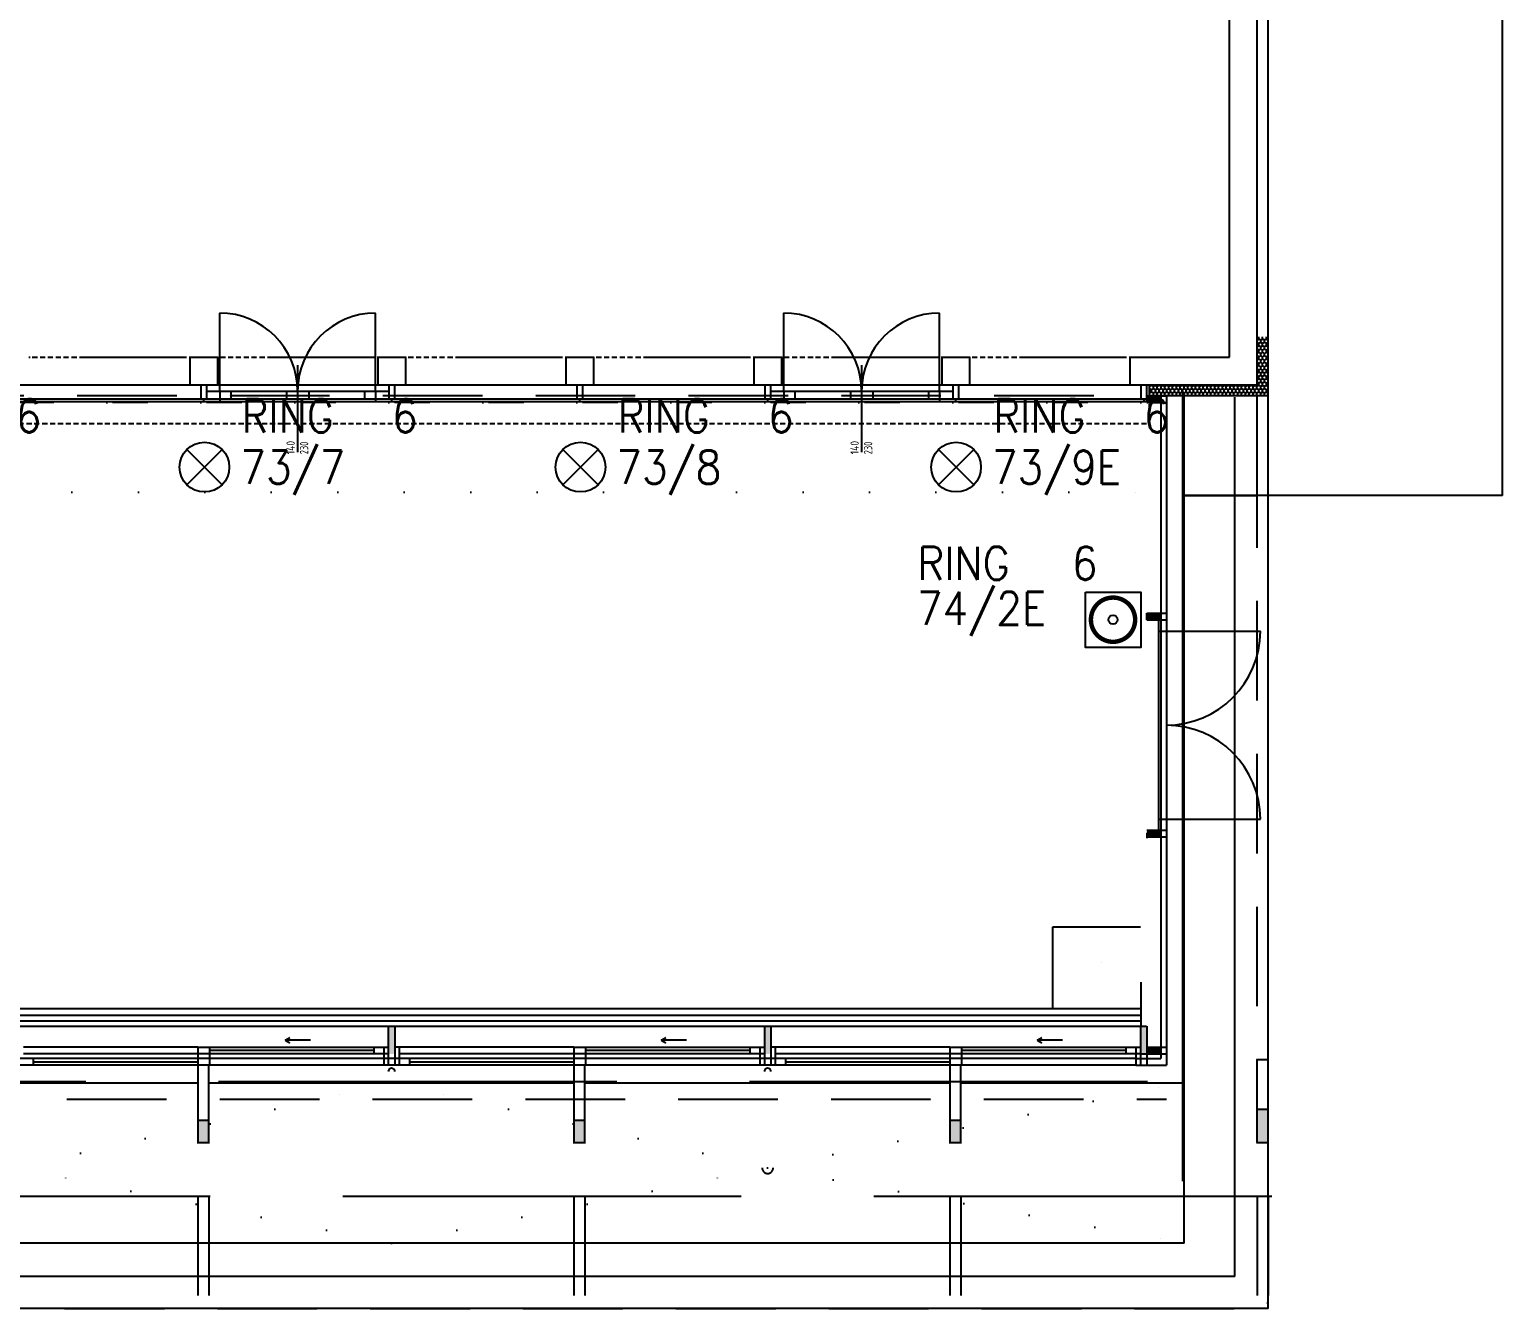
# Model space of a CAD drawing. Extents: x -1029 to 10077, y -1395 to 3524.
# Drawn here: x 3345 to 4677, y -835 to 321 of the extents above; entities that cross this region are included whole.
import ezdxf
from ezdxf.enums import TextEntityAlignment as Align

# ---------------------------------------------------------------- set-up
doc = ezdxf.new("R2010")
doc.units = 0
doc.header["$LTSCALE"] = 60
doc.header["$MEASUREMENT"] = 0
doc.header["$PDMODE"] = 2
for name, pattern in [('A01$0$D1_Achse', [2.3, 0, -0.8, 1.5, 0]), ('A01$0$D1_Punkt 1mm', [1, 0, -1]), ('A01$0$D1_Strich 6_2mm Terrain', [8, 6, -2]), ('A01$0$D1_Strich x_1mm', [7, 6, -1]), ('A01$0$D1_Strich x_xmm', [12, 9, -3]), ('X$0$ACHSE', [0.115, 0, -0.04, 0.075, 0])]:
    doc.linetypes.add(name, pattern=pattern)
doc.layers.get('0').update_dxf_attribs({"linetype": 'CONTINUOUS'})
for name, color, linetype in [('A01$0$D1_01 Aussenwände', 7, 'CONTINUOUS'), ('A01$0$D1_01 Bestandswände', 7, 'CONTINUOUS'), ('A01$0$D1_01 Fassadenelemente', 7, 'CONTINUOUS'), ('A01$0$D1_09 Schraffuren', 7, 'CONTINUOUS'), ('A01$0$D1_10 Gelände', 7, 'CONTINUOUS'), ('SECO-BRAND', 240, 'CONTINUOUS'), ('SECO-BRAND_LOOP', 81, 'CONTINUOUS')]:
    doc.layers.add(name, color=color, linetype=linetype)
doc.styles.add('ROMANS', font='romans.shx', dxfattribs={"width": 0.9})
doc.styles.add('SMALL', font='ISO.SHX', dxfattribs={"height": 12.5})

# ---------------------------------------------------------------- blocks, each defined once
blk = doc.blocks.new('SecoS-dkm')
blk.add_lwpolyline([(-0.25, 0.25), (0.25, 0.25), (0.25, -0.25), (-0.25, -0.25)], close=True)
at = {"const_width": 0.4}
for points in [[(-0.02, 0, -1), (0.02, 0, 0.956007)], [(-0.02, 0, 1), (0.02, 0, -0.956007)]]:
    blk.add_lwpolyline(points, format="xyb", dxfattribs=at)
blk.add_circle((0, 0), 0.04)
at = {"style": 'ROMANS', "width": 0.9, "flags": 1}
for tag, p in [('PRODUKT_1', (-0.344, -0.147)), ('PRODUKT_2', (-0.344, -0.597)), ('TECHNIK', (-0.344, -1.049)), ('SECOPOS', (-0.344, -1.511))]:
    blk.add_attdef(tag, text='', height=0.3, dxfattribs=at).set_placement(p, align=Align.RIGHT)
at = {"color": 81, "style": 'ROMANS', "width": 0.9}
for tag, p in [('MELDERNUMMER', (0.33, -0.131)), ('LINE_1', (0.33, -0.579)), ('LINE_2', (0.33, -1.031)), ('ZUSATZTEXT', (0.33, -1.476))]:
    blk.add_attdef(tag, p, '', height=0.3, dxfattribs=at)
at = {"layer": 'SECO-BRAND_LOOP', "color": 7, "style": 'ROMANS', "width": 0.8, "flags": 8}
blk.add_attdef('RING', (0.33, 0.317), '', height=0.3, dxfattribs=at)
at = {"layer": 'SECO-BRAND_LOOP', "color": 7, "style": 'ROMANS', "width": 0.8}
blk.add_attdef('RINGNUMMER', (1.294, 0.317), '', height=0.3, dxfattribs=at)
blk = doc.blocks.new('SecoS-opt')
for p, q in [((0.159, 0.159), (-0.159, -0.159)), ((-0.159, 0.159), (0.159, -0.159))]:
    blk.add_line(p, q)
blk.add_circle((0, 0), 0.225)
at = {"style": 'ROMANS', "width": 0.9, "flags": 1}
for tag, p in [('PRODUKT_1', (-0.344, -0.147)), ('PRODUKT_2', (-0.344, -0.597)), ('TECHNIK', (-0.344, -1.049)), ('SECOPOS', (-0.344, -1.511))]:
    blk.add_attdef(tag, text='', height=0.3, dxfattribs=at).set_placement(p, align=Align.RIGHT)
at = {"color": 81, "style": 'ROMANS', "width": 0.9}
for tag, p in [('MELDERNUMMER', (0.33, -0.131)), ('LINE_1', (0.33, -0.989)), ('LINE_2', (0.33, -1.441)), ('ZUSATZTEXT', (0.33, -1.886))]:
    blk.add_attdef(tag, p, '', height=0.3, dxfattribs=at)
at = {"layer": 'SECO-BRAND_LOOP', "color": 7, "style": 'ROMANS', "width": 0.8, "flags": 8}
blk.add_attdef('RING', (0.33, -0.579), '', height=0.3, dxfattribs=at)
at = {"layer": 'SECO-BRAND_LOOP', "color": 7, "style": 'ROMANS', "width": 0.8}
blk.add_attdef('RINGNUMMER', (1.294, -0.579), '', height=0.3, dxfattribs=at)

msp = doc.modelspace()

# ---------------------------------------------------------------- hatches: boundary and pattern name
at = {"layer": 'A01$0$D1_09 Schraffuren'}
for points in [[(4355.5, -10), (4355.5, -16), (4368, -16), (4368, -10)], [(4355.5, -206.3), (4355.5, -211.8), (4368, -211.8), (4368, -206.3)], [(4355.5, -402.7), (4355.5, -408.7), (4368, -408.7), (4368, -402.7)], [(3669.5, -580), (3669.5, -605), (3675.5, -605), (3675.5, -580)], [(4009.5, -580), (4009.5, -605), (4015.5, -605), (4015.5, -580)], [(4349.5, -580), (4349.5, -605), (4355.5, -605), (4355.5, -580)], [(4355.5, -599), (4355.5, -605), (4368, -605), (4368, -599)], [(3507.5, -665), (3497.7, -665), (3497.7, -685), (3507.5, -685)], [(3837.5, -665), (3837.5, -685), (3847.3, -685), (3847.3, -665)], [(4177.5, -665), (4177.5, -685), (4187.3, -685), (4187.3, -665)], [(4465.2, -655), (4455.2, -655), (4455.2, -685), (4465, -685)]]:
    msp.add_hatch(color=252, dxfattribs=at).paths.add_polyline_path(points, flags=0)

# ---------------------------------------------------------------- linework, layer by layer
at = {"color": 252, "linetype": 'Continuous'}
for p, q in [((4465, -10), (4465, 1110)), ((4677, -100), (4677, 888)), ((4455, 0), (4455, 677.5)), ((4430, 25), (4430, 620)), ((3517, -5.5), (3517, 65)), ((3658, -5.5), (3658, 65)), ((4027, -5.5), (4027, 65)), ((4168, -5.5), (4168, 65)), ((3490, 25), (3490, 0)), ((3490, 25), (3515, 25)), ((3515, 25), (3515, 0)), ((3587.5, 18), (3587.5, -60.8)), ((3660, 25), (3660, 0)), ((3660, 25), (3685, 25)), ((3685, 25), (3685, 0)), ((3830, 25), (3830, 0)), ((3830, 25), (3855, 25)), ((3855, 25), (3855, 0)), ((4000, 25), (4000, 0)), ((4000, 25), (4025, 25)), ((4025, 25), (4025, 0)), ((4097.5, 18), (4097.5, -60.8)), ((4170, 25), (4170, 0)), ((4170, 25), (4195, 25)), ((4195, 25), (4195, 0)), ((4340, 25), (4430, 25)), ((4340, 25), (4340, 0)), ((1117.5, 0), (4357.5, 0)), ((3490, 0), (3515, 0)), ((3660, 0), (3685, 0)), ((3830, 0), (3855, 0)), ((4000, 0), (4025, 0)), ((4170, 0), (4195, 0)), ((4340, 0), (4455, 0)), ((1117.5, -12.5), (4357.5, -12.5)), ((3500, 0), (3500, -12.5)), ((3500, 0), (3505, 0)), ((3500, -12.5), (3505, -12.5)), ((3502.5, -12.5), (3502.5, -15)), ((3505, 0), (3505, -12.5)), ((3505, -5.5), (3670, -5.5)), ((3517, -5.5), (3517, -15)), ((3527, -5.5), (3527, -12.5)), ((3577.4, -5.5), (3577.4, -12.5)), ((3587.5, -5.5), (3587.5, -15)), ((3597.5, -5.5), (3597.5, -12.5)), ((3648, -5.5), (3648, -12.5)), ((3658, -5.5), (3658, -15)), ((3670, 0), (3670, -12.5)), ((3670, 0), (3675, 0)), ((3670, -12.5), (3675, -12.5)), ((3672.5, -12.5), (3672.5, -15)), ((3675, 0), (3675, -12.5)), ((3840, 0), (3840, -12.5)), ((3840, 0), (3845, 0)), ((3840, -12.5), (3845, -12.5)), ((3842.5, -12.5), (3842.5, -15)), ((3845, 0), (3845, -12.5)), ((4010, 0), (4010, -12.5)), ((4010, 0), (4015, 0)), ((4010, -12.5), (4015, -12.5)), ((4012.5, -12.5), (4012.5, -15)), ((4015, 0), (4015, -12.5)), ((4015, -5.5), (4180, -5.5)), ((4027, -5.5), (4027, -15)), ((4037, -5.5), (4037, -12.5)), ((4087.4, -5.5), (4087.4, -12.5)), ((4097.5, -5.5), (4097.5, -15)), ((4107.5, -5.5), (4107.5, -12.5)), ((4158, -5.5), (4158, -12.5)), ((4168, -5.5), (4168, -15)), ((4180, 0), (4180, -12.5)), ((4180, 0), (4185, 0)), ((4180, -12.5), (4185, -12.5)), ((4182.5, -12.5), (4182.5, -15)), ((4185, 0), (4185, -12.5)), ((4350, 0), (4350, -12.5)), ((4350, 0), (4355, 0)), ((4350, -12.5), (4355, -12.5)), ((4352.5, -12.5), (4352.5, -15)), ((4355, 0), (4355, -12.5)), ((4357.5, 0), (4357.5, -15)), ((4465, -10), (4357.5, -10)), ((4455, -100), (4455, -10)), ((1117.5, -15), (4357.5, -15)), ((4677, -100), (4387.5, -100)), ((4387.5, -100), (4455, -100))]:
    msp.add_line(p, q, dxfattribs=at)
at = {"color": 252, "linetype": 'X$0$ACHSE'}
for p, q in [((3345, 25), (3490, 25)), ((3515, 25), (3660, 25)), ((3685, 25), (3830, 25)), ((3855, 25), (4000, 25)), ((4025, 25), (4170, 25)), ((4195, 25), (4340, 25)), ((4357.5, -15), (4357.5, -35)), ((1117.5, -35), (4357.5, -35))]:
    msp.add_line(p, q, dxfattribs=at)
at = {"color": 252, "linetype": 'Continuous'}
for centre, start, end in [((3516.9, -5.5), 0, 89.9468), ((3658, -5.5), 90, 180), ((4026.9, -5.5), 0, 89.9468), ((4168, -5.5), 90, 180)]:
    msp.add_arc(centre, 70.5, start, end, dxfattribs=at)
at = {"layer": 'A01$0$D1_01 Aussenwände', "color": 252, "linetype": 'Continuous'}
for p, q in [((4387.5, -100), (4455, -100)), ((3576.3, -592.5), (3580.5, -590)), ((3576.3, -592.5), (3580.5, -595)), ((3599.1, -592.5), (3576.3, -592.5)), ((3916.3, -592.5), (3920.5, -590)), ((3916.3, -592.5), (3920.5, -595)), ((3939.1, -592.5), (3916.3, -592.5)), ((4256.3, -592.5), (4260.5, -590)), ((4256.3, -592.5), (4260.5, -595)), ((4279.1, -592.5), (4256.3, -592.5))]:
    msp.add_line(p, q, dxfattribs=at)
at = {"layer": 'A01$0$D1_01 Bestandswände', "color": 252, "linetype": 'A01$0$D1_Achse'}
for p, q in [((3345, 25), (3490, 25)), ((3515, 25), (3660, 25)), ((3685, 25), (3830, 25)), ((3855, 25), (4000, 25)), ((4025, 25), (4170, 25)), ((4195, 25), (4340, 25))]:
    msp.add_line(p, q, dxfattribs=at)
at = {"layer": 'A01$0$D1_01 Bestandswände', "color": 252, "linetype": 'Continuous'}
for p, q in [((3490, 25), (3515, 25)), ((3490, 25), (3490, 0)), ((3515, 25), (3515, 0)), ((3660, 25), (3685, 25)), ((3660, 25), (3660, 0)), ((3685, 25), (3685, 0)), ((3830, 25), (3855, 25)), ((3830, 25), (3830, 0)), ((3855, 25), (3855, 0)), ((4000, 25), (4025, 25)), ((4000, 25), (4000, 0)), ((4025, 25), (4025, 0)), ((4170, 25), (4195, 25)), ((4170, 25), (4170, 0)), ((4195, 25), (4195, 0)), ((4340, 25), (4430, 25)), ((4340, 25), (4340, 0)), ((3490, 0), (3515, 0)), ((3660, 0), (3685, 0)), ((3830, 0), (3855, 0)), ((4000, 0), (4025, 0)), ((4170, 0), (4195, 0)), ((4340, 0), (4455, 0))]:
    msp.add_line(p, q, dxfattribs=at)
at = {"layer": 'A01$0$D1_01 Fassadenelemente', "color": 252, "linetype": 'Continuous'}
for p, q in [((1117.5, 0), (4357.5, 0)), ((3670, 0), (3675, 0)), ((3670, 0), (3670, -12.5)), ((3675, 0), (3675, -12.5)), ((3840, 0), (3845, 0)), ((3840, 0), (3840, -12.5)), ((3845, 0), (3845, -12.5)), ((4010, 0), (4015, 0)), ((4010, 0), (4010, -12.5)), ((4015, 0), (4015, -12.5)), ((4180, 0), (4185, 0)), ((4180, 0), (4180, -12.5)), ((4185, 0), (4185, -12.5)), ((4350, 0), (4355, 0)), ((4350, 0), (4350, -12.5)), ((4355, 0), (4355, -12.5)), ((4357.5, 0), (4357.5, -15)), ((1122.5, -12.5), (4355, -12.5)), ((3500, 0), (3505, 0)), ((3500, 0), (3500, -12.5)), ((3500, -12.5), (3505, -12.5)), ((3502.5, -12.5), (3502.5, -15)), ((3505, 0), (3505, -12.5)), ((3505, -5.5), (3670, -5.5)), ((3517, -5.5), (3517, -15)), ((3527, -5.5), (3527, -12.5)), ((3577.4, -5.5), (3577.4, -12.5)), ((3587.5, -5.5), (3587.5, -15)), ((3597.5, -5.5), (3597.5, -12.5)), ((3648, -5.5), (3648, -12.5)), ((3658, -5.5), (3658, -15)), ((3670, -12.5), (3675, -12.5)), ((3672.5, -12.5), (3672.5, -15)), ((3840, -12.5), (3845, -12.5)), ((3842.5, -12.5), (3842.5, -15)), ((4010, -12.5), (4015, -12.5)), ((4012.5, -12.5), (4012.5, -15)), ((4015, -5.5), (4180, -5.5)), ((4027, -5.5), (4027, -15)), ((4037, -5.5), (4037, -12.5)), ((4087.4, -5.5), (4087.4, -12.5)), ((4097.5, -5.5), (4097.5, -15)), ((4107.5, -5.5), (4107.5, -12.5)), ((4158, -5.5), (4158, -12.5)), ((4168, -5.5), (4168, -15)), ((4180, -12.5), (4185, -12.5)), ((4182.5, -12.5), (4182.5, -15)), ((4350, -12.5), (4355, -12.5)), ((4352.5, -12.5), (4352.5, -15)), ((4465, -10), (4357.5, -10)), ((4389, -631), (4389, -10)), ((4389, -776.2), (4389, -11)), ((4435, -806.2), (4435, -11)), ((4465, -835.2), (4465, -10)), ((1122.5, -15), (4357.5, -15)), ((4270.5, -490), (4349.5, -490)), ((4270.5, -563.7), (4270.5, -490)), ((4350, -540), (4350, -580)), ((1119.5, -564), (4350, -564)), ((1119.5, -570), (4350, -570)), ((1119.5, -575), (4350, -575)), ((1119.5, -580), (4350, -580)), ((1119.5, -580), (4350, -580)), ((3669.5, -580), (3669.5, -615)), ((3675.5, -580), (3675.5, -615)), ((4009.5, -580), (4009.5, -615)), ((4015.5, -580), (4015.5, -615)), ((4349.5, -580), (4349.5, -615)), ((4349.5, -580), (4349.5, -615)), ((4350, -580), (4355, -580)), ((4355.5, -580), (4355.5, -615)), ((4355.5, -580), (4355.5, -615)), ((3497.1, -599), (3339.5, -599)), ((3497.1, -599), (3669.5, -599)), ((3497.3, -599), (3497.3, -615)), ((3507.9, -599), (3507.9, -615)), ((3656.5, -599), (3656.5, -605)), ((3665.5, -599), (3665.5, -615)), ((3679.5, -599), (3675.5, -599)), ((3679.5, -615), (3679.5, -599)), ((3837.1, -599), (3679.5, -599)), ((3837.1, -599), (4009.5, -599)), ((3837.3, -599), (3837.3, -615)), ((3847.9, -599), (3847.9, -615)), ((3996.5, -599), (3996.5, -605)), ((4005.5, -599), (4005.5, -615)), ((4019.5, -599), (4015.5, -599)), ((4019.5, -615), (4019.5, -599)), ((4177.1, -599), (4019.5, -599)), ((4177.1, -599), (4349.5, -599)), ((4177.3, -599), (4177.3, -615)), ((4187.9, -599), (4187.9, -615)), ((4336.5, -599), (4336.5, -605)), ((4345.5, -599), (4345.5, -615)), ((3507.9, -609), (3325.5, -609)), ((3497.1, -605), (3339.5, -605)), ((3348.5, -609), (3348.5, -615)), ((3348.5, -612), (3497.1, -612)), ((3669.5, -605), (3497.1, -605)), ((3656.5, -602), (3507.9, -602)), ((3665.5, -609), (3507.9, -609)), ((3847.9, -609), (3665.5, -609)), ((3837.1, -605), (3679.5, -605)), ((3688.5, -609), (3688.5, -615)), ((3688.5, -612), (3837.1, -612)), ((4009.5, -605), (3837.1, -605)), ((3996.5, -602), (3847.9, -602)), ((4005.5, -609), (3847.9, -609)), ((4187.9, -609), (4005.5, -609)), ((4177.1, -605), (4019.5, -605)), ((4028.5, -609), (4028.5, -615)), ((4028.5, -612), (4177.1, -612)), ((4349.5, -605), (4177.1, -605)), ((4336.5, -602), (4187.9, -602)), ((4345.5, -609), (4187.9, -609)), ((4455.2, -685), (4455.2, -610)), ((4455.2, -610), (4465, -610)), ((4465, -685), (4465, -610)), ((3507.9, -615), (3325.5, -615)), ((3497.5, -685), (3497.5, -615)), ((3507.3, -685), (3507.3, -615)), ((3665.5, -615), (3507.9, -615)), ((3847.9, -615), (3665.5, -615)), ((3837.5, -685), (3837.5, -615)), ((3847.3, -685), (3847.3, -615)), ((4005.5, -615), (3847.9, -615)), ((4187.9, -615), (4005.5, -615)), ((4177.5, -685), (4177.5, -615)), ((4187.3, -685), (4187.3, -615)), ((4345.5, -615), (4187.9, -615)), ((4345.5, -615), (4349.5, -615)), ((4349.5, -615), (4355.5, -615)), ((4355.5, -615), (4373, -615)), ((3167.5, -631), (3497.5, -631)), ((3507.3, -631), (3837.5, -631)), ((3847.3, -631), (4177.5, -631)), ((4187.3, -631), (4389, -631)), ((3497.5, -665), (3507.5, -665)), ((3837.5, -665), (3847.5, -665)), ((4177.5, -665), (4187.5, -665)), ((4455.2, -655), (4465.2, -655)), ((3497.5, -685), (3507.5, -685)), ((3837.5, -685), (3847.5, -685)), ((4177.5, -685), (4187.5, -685)), ((4455.2, -685), (4465.2, -685)), ((4389, -776.2), (2797.5, -776.2)), ((4435, -806.2), (2827.5, -806.2)), ((4465, -835.2), (2857.5, -835.2))]:
    msp.add_line(p, q, dxfattribs=at)
at = {"layer": 'A01$0$D1_01 Fassadenelemente', "color": 252, "linetype": 'A01$0$D1_Punkt 1mm'}
msp.add_line((4270.5, -563.7), (4349.5, -490), dxfattribs=at)
at = {"layer": 'A01$0$D1_01 Fassadenelemente', "color": 252, "linetype": 'Continuous'}
for centre, radius, start, end in [((4373, -222.7), 85, 270, 0), ((4373, -392.7), 85, 0, 90), ((3672.5, -621), 3, 0, 180), ((4012.5, -621), 3, 0, 180)]:
    msp.add_arc(centre, radius, start, end, dxfattribs=at)
at = {"layer": 'A01$0$D1_01 Fassadenelemente', "color": 252, "linetype": 'A01$0$D1_Strich x_1mm'}
msp.add_arc((4012.5, -708.1), 5, 180, 0, dxfattribs=at)
at = {"layer": 'A01$0$D1_01 Fassadenelemente', "color": 252, "linetype": 'A01$0$D1_Achse'}
msp.add_point((4465, -830.2), dxfattribs=at)
at = {"layer": 'A01$0$D1_09 Schraffuren', "color": 252}
for p, q in [((4456.6, 41.5), (4455, 40.5)), ((4456.6, 41.5), (4456.6, 43.5)), ((4458.3, 40.5), (4456.6, 41.5)), ((4460.1, 41.5), (4458.3, 40.5)), ((4458.3, 38.5), (4458.3, 40.5)), ((4460.1, 41.5), (4460.1, 43.5)), ((4461.8, 40.5), (4460.1, 41.5)), ((4463.5, 41.5), (4461.8, 40.5)), ((4461.8, 38.5), (4461.8, 40.5)), ((4463.5, 41.5), (4463.5, 43.5)), ((4465, 40.6), (4463.5, 41.5)), ((4456.6, 37.5), (4455, 38.4)), ((4456.6, 35.5), (4455, 34.5)), ((4456.6, 31.5), (4455, 32.4)), ((4456.6, 29.5), (4455, 28.5)), ((4458.3, 38.5), (4456.6, 37.5)), ((4456.6, 35.5), (4456.6, 37.5)), ((4458.3, 34.5), (4456.6, 35.5)), ((4458.3, 32.5), (4456.6, 31.5)), ((4456.6, 29.5), (4456.6, 31.5)), ((4458.3, 28.5), (4456.6, 29.5)), ((4460.1, 37.5), (4458.3, 38.5)), ((4460.1, 35.5), (4458.3, 34.5)), ((4458.3, 32.5), (4458.3, 34.5)), ((4460.1, 31.5), (4458.3, 32.5)), ((4460.1, 29.5), (4458.3, 28.5)), ((4458.3, 26.5), (4458.3, 28.5)), ((4461.8, 38.5), (4460.1, 37.5)), ((4460.1, 35.5), (4460.1, 37.5)), ((4461.8, 34.5), (4460.1, 35.5)), ((4461.8, 32.5), (4460.1, 31.5)), ((4460.1, 29.5), (4460.1, 31.5)), ((4461.8, 28.5), (4460.1, 29.5)), ((4463.5, 37.5), (4461.8, 38.5)), ((4463.5, 35.5), (4461.8, 34.5)), ((4461.8, 32.5), (4461.8, 34.5)), ((4463.5, 31.5), (4461.8, 32.5)), ((4463.5, 29.5), (4461.8, 28.5)), ((4461.8, 26.5), (4461.8, 28.5)), ((4465, 38.3), (4463.5, 37.5)), ((4463.5, 35.5), (4463.5, 37.5)), ((4465, 34.6), (4463.5, 35.5)), ((4465, 32.3), (4463.5, 31.5)), ((4463.5, 29.5), (4463.5, 31.5)), ((4465, 28.6), (4463.5, 29.5)), ((4456.6, 25.5), (4455, 26.4)), ((4456.6, 23.5), (4455, 22.5)), ((4456.6, 19.5), (4455, 20.4)), ((4456.6, 17.5), (4455, 16.5)), ((4456.6, 13.5), (4455, 14.4)), ((4458.3, 26.5), (4456.6, 25.5)), ((4456.6, 23.5), (4456.6, 25.5)), ((4458.3, 22.5), (4456.6, 23.5)), ((4458.3, 20.5), (4456.6, 19.5)), ((4456.6, 17.5), (4456.6, 19.5)), ((4458.3, 16.5), (4456.6, 17.5)), ((4458.3, 14.5), (4456.6, 13.5)), ((4456.6, 11.5), (4456.6, 13.5)), ((4460.1, 25.5), (4458.3, 26.5)), ((4460.1, 23.5), (4458.3, 22.5)), ((4458.3, 20.5), (4458.3, 22.5)), ((4460.1, 19.5), (4458.3, 20.5)), ((4460.1, 17.5), (4458.3, 16.5)), ((4458.3, 14.5), (4458.3, 16.5)), ((4460.1, 13.5), (4458.3, 14.5)), ((4461.8, 26.5), (4460.1, 25.5)), ((4460.1, 23.5), (4460.1, 25.5)), ((4461.8, 22.5), (4460.1, 23.5)), ((4461.8, 20.5), (4460.1, 19.5)), ((4460.1, 17.5), (4460.1, 19.5)), ((4461.8, 16.5), (4460.1, 17.5)), ((4461.8, 14.5), (4460.1, 13.5)), ((4460.1, 11.5), (4460.1, 13.5)), ((4463.5, 25.5), (4461.8, 26.5)), ((4463.5, 23.5), (4461.8, 22.5)), ((4461.8, 20.5), (4461.8, 22.5)), ((4463.5, 19.5), (4461.8, 20.5)), ((4463.5, 17.5), (4461.8, 16.5)), ((4461.8, 14.5), (4461.8, 16.5)), ((4463.5, 13.5), (4461.8, 14.5)), ((4465, 26.3), (4463.5, 25.5)), ((4463.5, 23.5), (4463.5, 25.5)), ((4465, 22.6), (4463.5, 23.5)), ((4465, 20.3), (4463.5, 19.5)), ((4463.5, 17.5), (4463.5, 19.5)), ((4465, 16.6), (4463.5, 17.5)), ((4465, 14.3), (4463.5, 13.5)), ((4463.5, 11.5), (4463.5, 13.5)), ((4359.6, -0.5), (4359.6, 0)), ((4363.1, -0.5), (4363.1, 0)), ((4366.5, -0.5), (4366.5, 0)), ((4370, -0.5), (4370, 0)), ((4373.5, -0.5), (4373.5, 0)), ((4376.9, -0.5), (4376.9, 0)), ((4380.4, -0.5), (4380.4, 0)), ((4383.9, -0.5), (4383.9, 0)), ((4387.3, -0.5), (4387.3, 0)), ((4390.8, -0.5), (4390.8, 0)), ((4394.3, -0.5), (4394.3, 0)), ((4397.7, -0.5), (4397.7, 0)), ((4401.2, -0.5), (4401.2, 0)), ((4404.6, -0.5), (4404.6, 0)), ((4408.1, -0.5), (4408.1, 0)), ((4411.6, -0.5), (4411.6, 0)), ((4415, -0.5), (4415, 0)), ((4418.5, -0.5), (4418.5, 0)), ((4422, -0.5), (4422, 0)), ((4425.4, -0.5), (4425.4, 0)), ((4428.9, -0.5), (4428.9, 0)), ((4432.4, -0.5), (4432.4, 0)), ((4435.8, -0.5), (4435.8, 0)), ((4439.3, -0.5), (4439.3, 0)), ((4442.7, -0.5), (4442.7, 0)), ((4446.2, -0.5), (4446.2, 0)), ((4449.7, -0.5), (4449.7, 0)), ((4453.1, -0.5), (4453.1, 0)), ((4456.6, 11.5), (4455, 10.5)), ((4456.6, 7.5), (4455, 8.4)), ((4456.6, 5.5), (4455, 4.5)), ((4456.6, 1.5), (4455, 2.4)), ((4458.3, 10.5), (4456.6, 11.5)), ((4458.3, 8.5), (4456.6, 7.5)), ((4456.6, 5.5), (4456.6, 7.5)), ((4458.3, 4.5), (4456.6, 5.5)), ((4458.3, 2.5), (4456.6, 1.5)), ((4456.6, -0.5), (4456.6, 1.5)), ((4460.1, 11.5), (4458.3, 10.5)), ((4458.3, 8.5), (4458.3, 10.5)), ((4460.1, 7.5), (4458.3, 8.5)), ((4460.1, 5.5), (4458.3, 4.5)), ((4458.3, 2.5), (4458.3, 4.5)), ((4460.1, 1.5), (4458.3, 2.5)), ((4461.8, 10.5), (4460.1, 11.5)), ((4461.8, 8.5), (4460.1, 7.5)), ((4460.1, 5.5), (4460.1, 7.5)), ((4461.8, 4.5), (4460.1, 5.5)), ((4461.8, 2.5), (4460.1, 1.5)), ((4460.1, -0.5), (4460.1, 1.5)), ((4463.5, 11.5), (4461.8, 10.5)), ((4461.8, 8.5), (4461.8, 10.5)), ((4463.5, 7.5), (4461.8, 8.5)), ((4463.5, 5.5), (4461.8, 4.5)), ((4461.8, 2.5), (4461.8, 4.5)), ((4463.5, 1.5), (4461.8, 2.5)), ((4465, 10.6), (4463.5, 11.5)), ((4465, 8.3), (4463.5, 7.5)), ((4463.5, 5.5), (4463.5, 7.5)), ((4465, 4.6), (4463.5, 5.5)), ((4465, 2.3), (4463.5, 1.5)), ((4463.5, -0.5), (4463.5, 1.5)), ((4357.9, -1.5), (4357.5, -1.3)), ((4357.9, -3.5), (4357.5, -3.8)), ((4357.9, -7.5), (4357.5, -7.3)), ((4357.9, -9.5), (4357.5, -9.8)), ((4359.6, -0.5), (4357.9, -1.5)), ((4357.9, -3.5), (4357.9, -1.5)), ((4359.6, -4.5), (4357.9, -3.5)), ((4359.6, -6.5), (4357.9, -7.5)), ((4357.9, -9.5), (4357.9, -7.5)), ((4358.7, -10), (4357.9, -9.5)), ((4361.3, -1.5), (4359.6, -0.5)), ((4361.3, -3.5), (4359.6, -4.5)), ((4359.6, -6.5), (4359.6, -4.5)), ((4361.3, -7.5), (4359.6, -6.5)), ((4361.3, -9.5), (4360.5, -10)), ((4363.1, -0.5), (4361.3, -1.5)), ((4361.3, -3.5), (4361.3, -1.5)), ((4363.1, -4.5), (4361.3, -3.5)), ((4363.1, -6.5), (4361.3, -7.5)), ((4361.3, -9.5), (4361.3, -7.5)), ((4362.1, -10), (4361.3, -9.5)), ((4364.8, -1.5), (4363.1, -0.5)), ((4364.8, -3.5), (4363.1, -4.5)), ((4363.1, -6.5), (4363.1, -4.5)), ((4364.8, -7.5), (4363.1, -6.5)), ((4364.8, -9.5), (4364, -10)), ((4366.5, -0.5), (4364.8, -1.5)), ((4364.8, -3.5), (4364.8, -1.5)), ((4366.5, -4.5), (4364.8, -3.5)), ((4366.5, -6.5), (4364.8, -7.5)), ((4364.8, -9.5), (4364.8, -7.5)), ((4365.6, -10), (4364.8, -9.5)), ((4368.3, -1.5), (4366.5, -0.5)), ((4368.3, -3.5), (4366.5, -4.5)), ((4366.5, -6.5), (4366.5, -4.5)), ((4368.3, -7.5), (4366.5, -6.5)), ((4368.3, -9.5), (4367.5, -10)), ((4370, -0.5), (4368.3, -1.5)), ((4368.3, -3.5), (4368.3, -1.5)), ((4370, -4.5), (4368.3, -3.5)), ((4370, -6.5), (4368.3, -7.5)), ((4368.3, -9.5), (4368.3, -7.5)), ((4369.1, -10), (4368.3, -9.5)), ((4371.7, -1.5), (4370, -0.5)), ((4371.7, -3.5), (4370, -4.5)), ((4370, -6.5), (4370, -4.5)), ((4371.7, -7.5), (4370, -6.5)), ((4371.7, -9.5), (4370.9, -10)), ((4373.5, -0.5), (4371.7, -1.5)), ((4371.7, -3.5), (4371.7, -1.5)), ((4373.5, -4.5), (4371.7, -3.5)), ((4373.5, -6.5), (4371.7, -7.5)), ((4371.7, -9.5), (4371.7, -7.5)), ((4372.5, -10), (4371.7, -9.5)), ((4375.2, -1.5), (4373.5, -0.5)), ((4375.2, -3.5), (4373.5, -4.5)), ((4373.5, -6.5), (4373.5, -4.5)), ((4375.2, -7.5), (4373.5, -6.5)), ((4375.2, -9.5), (4374.4, -10)), ((4376.9, -0.5), (4375.2, -1.5)), ((4375.2, -3.5), (4375.2, -1.5)), ((4376.9, -4.5), (4375.2, -3.5)), ((4376.9, -6.5), (4375.2, -7.5)), ((4375.2, -9.5), (4375.2, -7.5)), ((4376, -10), (4375.2, -9.5)), ((4378.7, -1.5), (4376.9, -0.5)), ((4378.7, -3.5), (4376.9, -4.5)), ((4376.9, -6.5), (4376.9, -4.5)), ((4378.7, -7.5), (4376.9, -6.5)), ((4378.7, -9.5), (4377.9, -10)), ((4380.4, -0.5), (4378.7, -1.5)), ((4378.7, -3.5), (4378.7, -1.5)), ((4380.4, -4.5), (4378.7, -3.5)), ((4380.4, -6.5), (4378.7, -7.5)), ((4378.7, -9.5), (4378.7, -7.5)), ((4379.5, -10), (4378.7, -9.5)), ((4382.1, -1.5), (4380.4, -0.5)), ((4382.1, -3.5), (4380.4, -4.5)), ((4380.4, -6.5), (4380.4, -4.5)), ((4382.1, -7.5), (4380.4, -6.5)), ((4382.1, -9.5), (4381.3, -10)), ((4383.9, -0.5), (4382.1, -1.5)), ((4382.1, -3.5), (4382.1, -1.5)), ((4383.9, -4.5), (4382.1, -3.5)), ((4383.9, -6.5), (4382.1, -7.5)), ((4382.1, -9.5), (4382.1, -7.5)), ((4382.9, -10), (4382.1, -9.5)), ((4385.6, -1.5), (4383.9, -0.5)), ((4385.6, -3.5), (4383.9, -4.5)), ((4383.9, -6.5), (4383.9, -4.5)), ((4385.6, -7.5), (4383.9, -6.5)), ((4385.6, -9.5), (4384.8, -10)), ((4387.3, -0.5), (4385.6, -1.5)), ((4385.6, -3.5), (4385.6, -1.5)), ((4387.3, -4.5), (4385.6, -3.5)), ((4387.3, -6.5), (4385.6, -7.5)), ((4385.6, -9.5), (4385.6, -7.5)), ((4386.4, -10), (4385.6, -9.5)), ((4389.1, -1.5), (4387.3, -0.5)), ((4389.1, -3.5), (4387.3, -4.5)), ((4387.3, -6.5), (4387.3, -4.5)), ((4389.1, -7.5), (4387.3, -6.5)), ((4389.1, -9.5), (4388.3, -10)), ((4390.8, -0.5), (4389.1, -1.5)), ((4389.1, -3.5), (4389.1, -1.5)), ((4390.8, -4.5), (4389.1, -3.5)), ((4390.8, -6.5), (4389.1, -7.5)), ((4389.1, -9.5), (4389.1, -7.5)), ((4389.9, -10), (4389.1, -9.5)), ((4392.5, -1.5), (4390.8, -0.5)), ((4392.5, -3.5), (4390.8, -4.5)), ((4390.8, -6.5), (4390.8, -4.5)), ((4392.5, -7.5), (4390.8, -6.5)), ((4392.5, -9.5), (4391.7, -10)), ((4394.3, -0.5), (4392.5, -1.5)), ((4392.5, -3.5), (4392.5, -1.5)), ((4394.3, -4.5), (4392.5, -3.5)), ((4394.3, -6.5), (4392.5, -7.5)), ((4392.5, -9.5), (4392.5, -7.5)), ((4393.3, -10), (4392.5, -9.5)), ((4396, -1.5), (4394.3, -0.5)), ((4396, -3.5), (4394.3, -4.5)), ((4394.3, -6.5), (4394.3, -4.5)), ((4396, -7.5), (4394.3, -6.5)), ((4396, -9.5), (4395.2, -10)), ((4397.7, -0.5), (4396, -1.5)), ((4396, -3.5), (4396, -1.5)), ((4397.7, -4.5), (4396, -3.5)), ((4397.7, -6.5), (4396, -7.5)), ((4396, -9.5), (4396, -7.5)), ((4396.8, -10), (4396, -9.5)), ((4399.4, -1.5), (4397.7, -0.5)), ((4399.4, -3.5), (4397.7, -4.5)), ((4397.7, -6.5), (4397.7, -4.5)), ((4399.4, -7.5), (4397.7, -6.5)), ((4399.4, -9.5), (4398.6, -10)), ((4401.2, -0.5), (4399.4, -1.5)), ((4399.4, -3.5), (4399.4, -1.5)), ((4401.2, -4.5), (4399.4, -3.5)), ((4401.2, -6.5), (4399.4, -7.5)), ((4399.4, -9.5), (4399.4, -7.5)), ((4400.3, -10), (4399.4, -9.5)), ((4402.9, -1.5), (4401.2, -0.5)), ((4402.9, -3.5), (4401.2, -4.5)), ((4401.2, -6.5), (4401.2, -4.5)), ((4402.9, -7.5), (4401.2, -6.5)), ((4402.9, -9.5), (4402.1, -10)), ((4404.6, -0.5), (4402.9, -1.5)), ((4402.9, -3.5), (4402.9, -1.5)), ((4404.6, -4.5), (4402.9, -3.5)), ((4404.6, -6.5), (4402.9, -7.5)), ((4402.9, -9.5), (4402.9, -7.5)), ((4403.7, -10), (4402.9, -9.5)), ((4406.4, -1.5), (4404.6, -0.5)), ((4406.4, -3.5), (4404.6, -4.5)), ((4404.6, -6.5), (4404.6, -4.5)), ((4406.4, -7.5), (4404.6, -6.5)), ((4406.4, -9.5), (4405.6, -10)), ((4408.1, -0.5), (4406.4, -1.5)), ((4406.4, -3.5), (4406.4, -1.5)), ((4408.1, -4.5), (4406.4, -3.5)), ((4408.1, -6.5), (4406.4, -7.5)), ((4406.4, -9.5), (4406.4, -7.5)), ((4407.2, -10), (4406.4, -9.5)), ((4409.8, -1.5), (4408.1, -0.5)), ((4409.8, -3.5), (4408.1, -4.5)), ((4408.1, -6.5), (4408.1, -4.5)), ((4409.8, -7.5), (4408.1, -6.5)), ((4409.8, -9.5), (4409, -10)), ((4411.6, -0.5), (4409.8, -1.5)), ((4409.8, -3.5), (4409.8, -1.5)), ((4411.6, -4.5), (4409.8, -3.5)), ((4411.6, -6.5), (4409.8, -7.5)), ((4409.8, -9.5), (4409.8, -7.5)), ((4410.6, -10), (4409.8, -9.5)), ((4413.3, -1.5), (4411.6, -0.5)), ((4413.3, -3.5), (4411.6, -4.5)), ((4411.6, -6.5), (4411.6, -4.5)), ((4413.3, -7.5), (4411.6, -6.5)), ((4413.3, -9.5), (4412.5, -10)), ((4415, -0.5), (4413.3, -1.5)), ((4413.3, -3.5), (4413.3, -1.5)), ((4415, -4.5), (4413.3, -3.5)), ((4415, -6.5), (4413.3, -7.5)), ((4413.3, -9.5), (4413.3, -7.5)), ((4414.1, -10), (4413.3, -9.5)), ((4416.8, -1.5), (4415, -0.5)), ((4416.8, -3.5), (4415, -4.5)), ((4415, -6.5), (4415, -4.5)), ((4416.8, -7.5), (4415, -6.5)), ((4416.8, -9.5), (4416, -10)), ((4418.5, -0.5), (4416.8, -1.5)), ((4416.8, -3.5), (4416.8, -1.5)), ((4418.5, -4.5), (4416.8, -3.5)), ((4418.5, -6.5), (4416.8, -7.5)), ((4416.8, -9.5), (4416.8, -7.5)), ((4417.6, -10), (4416.8, -9.5)), ((4420.2, -1.5), (4418.5, -0.5)), ((4420.2, -3.5), (4418.5, -4.5)), ((4418.5, -6.5), (4418.5, -4.5)), ((4420.2, -7.5), (4418.5, -6.5)), ((4420.2, -9.5), (4419.4, -10)), ((4422, -0.5), (4420.2, -1.5)), ((4420.2, -3.5), (4420.2, -1.5)), ((4422, -4.5), (4420.2, -3.5)), ((4422, -6.5), (4420.2, -7.5)), ((4420.2, -9.5), (4420.2, -7.5)), ((4421, -10), (4420.2, -9.5)), ((4423.7, -1.5), (4422, -0.5)), ((4423.7, -3.5), (4422, -4.5)), ((4422, -6.5), (4422, -4.5)), ((4423.7, -7.5), (4422, -6.5)), ((4423.7, -9.5), (4422.9, -10)), ((4425.4, -0.5), (4423.7, -1.5)), ((4423.7, -3.5), (4423.7, -1.5)), ((4425.4, -4.5), (4423.7, -3.5)), ((4425.4, -6.5), (4423.7, -7.5)), ((4423.7, -9.5), (4423.7, -7.5)), ((4424.5, -10), (4423.7, -9.5)), ((4427.2, -1.5), (4425.4, -0.5)), ((4427.2, -3.5), (4425.4, -4.5)), ((4425.4, -6.5), (4425.4, -4.5)), ((4427.2, -7.5), (4425.4, -6.5)), ((4427.2, -9.5), (4426.4, -10)), ((4428.9, -0.5), (4427.2, -1.5)), ((4427.2, -3.5), (4427.2, -1.5)), ((4428.9, -4.5), (4427.2, -3.5)), ((4428.9, -6.5), (4427.2, -7.5)), ((4427.2, -9.5), (4427.2, -7.5)), ((4428, -10), (4427.2, -9.5)), ((4430.6, -1.5), (4428.9, -0.5)), ((4430.6, -3.5), (4428.9, -4.5)), ((4428.9, -6.5), (4428.9, -4.5)), ((4430.6, -7.5), (4428.9, -6.5)), ((4430.6, -9.5), (4429.8, -10)), ((4432.4, -0.5), (4430.6, -1.5)), ((4430.6, -3.5), (4430.6, -1.5)), ((4432.4, -4.5), (4430.6, -3.5)), ((4432.4, -6.5), (4430.6, -7.5)), ((4430.6, -9.5), (4430.6, -7.5)), ((4431.4, -10), (4430.6, -9.5)), ((4434.1, -1.5), (4432.4, -0.5)), ((4434.1, -3.5), (4432.4, -4.5)), ((4432.4, -6.5), (4432.4, -4.5)), ((4434.1, -7.5), (4432.4, -6.5)), ((4434.1, -9.5), (4433.3, -10)), ((4435.8, -0.5), (4434.1, -1.5)), ((4434.1, -3.5), (4434.1, -1.5)), ((4435.8, -4.5), (4434.1, -3.5)), ((4435.8, -6.5), (4434.1, -7.5)), ((4434.1, -9.5), (4434.1, -7.5)), ((4434.9, -10), (4434.1, -9.5)), ((4437.6, -1.5), (4435.8, -0.5)), ((4437.6, -3.5), (4435.8, -4.5)), ((4435.8, -6.5), (4435.8, -4.5)), ((4437.6, -7.5), (4435.8, -6.5)), ((4437.6, -9.5), (4436.7, -10)), ((4439.3, -0.5), (4437.6, -1.5)), ((4437.6, -3.5), (4437.6, -1.5)), ((4439.3, -4.5), (4437.6, -3.5)), ((4439.3, -6.5), (4437.6, -7.5)), ((4437.6, -9.5), (4437.6, -7.5)), ((4438.4, -10), (4437.6, -9.5)), ((4441, -1.5), (4439.3, -0.5)), ((4441, -3.5), (4439.3, -4.5)), ((4439.3, -6.5), (4439.3, -4.5)), ((4441, -7.5), (4439.3, -6.5)), ((4441, -9.5), (4440.2, -10)), ((4442.7, -0.5), (4441, -1.5)), ((4441, -3.5), (4441, -1.5)), ((4442.7, -4.5), (4441, -3.5)), ((4442.7, -6.5), (4441, -7.5)), ((4441, -9.5), (4441, -7.5)), ((4441.8, -10), (4441, -9.5)), ((4444.5, -1.5), (4442.7, -0.5)), ((4444.5, -3.5), (4442.7, -4.5)), ((4442.7, -6.5), (4442.7, -4.5)), ((4444.5, -7.5), (4442.7, -6.5)), ((4444.5, -9.5), (4443.7, -10)), ((4446.2, -0.5), (4444.5, -1.5)), ((4444.5, -3.5), (4444.5, -1.5)), ((4446.2, -4.5), (4444.5, -3.5)), ((4446.2, -6.5), (4444.5, -7.5)), ((4444.5, -9.5), (4444.5, -7.5)), ((4445.3, -10), (4444.5, -9.5)), ((4447.9, -1.5), (4446.2, -0.5)), ((4447.9, -3.5), (4446.2, -4.5)), ((4446.2, -6.5), (4446.2, -4.5)), ((4447.9, -7.5), (4446.2, -6.5)), ((4447.9, -9.5), (4447.1, -10)), ((4449.7, -0.5), (4447.9, -1.5)), ((4447.9, -3.5), (4447.9, -1.5)), ((4449.7, -4.5), (4447.9, -3.5)), ((4449.7, -6.5), (4447.9, -7.5)), ((4447.9, -9.5), (4447.9, -7.5)), ((4448.8, -10), (4447.9, -9.5)), ((4451.4, -1.5), (4449.7, -0.5)), ((4451.4, -3.5), (4449.7, -4.5)), ((4449.7, -6.5), (4449.7, -4.5)), ((4451.4, -7.5), (4449.7, -6.5)), ((4451.4, -9.5), (4450.6, -10)), ((4453.1, -0.5), (4451.4, -1.5)), ((4451.4, -3.5), (4451.4, -1.5)), ((4453.1, -4.5), (4451.4, -3.5)), ((4453.1, -6.5), (4451.4, -7.5)), ((4451.4, -9.5), (4451.4, -7.5)), ((4452.2, -10), (4451.4, -9.5)), ((4454.9, -1.5), (4453.1, -0.5)), ((4454.9, -3.5), (4453.1, -4.5)), ((4453.1, -6.5), (4453.1, -4.5)), ((4454.9, -7.5), (4453.1, -6.5)), ((4454.9, -9.5), (4454.1, -10)), ((4456.6, -0.5), (4454.9, -1.5)), ((4454.9, -3.5), (4454.9, -1.5)), ((4456.6, -4.5), (4454.9, -3.5)), ((4456.6, -6.5), (4454.9, -7.5)), ((4454.9, -9.5), (4454.9, -7.5)), ((4455.7, -10), (4454.9, -9.5)), ((4458.3, -1.5), (4456.6, -0.5)), ((4458.3, -3.5), (4456.6, -4.5)), ((4456.6, -6.5), (4456.6, -4.5)), ((4458.3, -7.5), (4456.6, -6.5)), ((4458.3, -9.5), (4457.5, -10)), ((4460.1, -0.5), (4458.3, -1.5)), ((4458.3, -3.5), (4458.3, -1.5)), ((4460.1, -4.5), (4458.3, -3.5)), ((4460.1, -6.5), (4458.3, -7.5)), ((4458.3, -9.5), (4458.3, -7.5)), ((4459.1, -10), (4458.3, -9.5)), ((4461.8, -1.5), (4460.1, -0.5)), ((4461.8, -3.5), (4460.1, -4.5)), ((4460.1, -6.5), (4460.1, -4.5)), ((4461.8, -7.5), (4460.1, -6.5)), ((4461.8, -9.5), (4461, -10)), ((4463.5, -0.5), (4461.8, -1.5)), ((4461.8, -3.5), (4461.8, -1.5)), ((4463.5, -4.5), (4461.8, -3.5)), ((4463.5, -6.5), (4461.8, -7.5)), ((4461.8, -9.5), (4461.8, -7.5)), ((4462.6, -10), (4461.8, -9.5)), ((4465, -1.4), (4463.5, -0.5)), ((4465, -3.7), (4463.5, -4.5)), ((4463.5, -6.5), (4463.5, -4.5)), ((4465, -7.4), (4463.5, -6.5)), ((4465, -9.7), (4464.5, -10))]:
    msp.add_line(p, q, dxfattribs=at)
at = {"layer": 'A01$0$D1_10 Gelände', "color": 252, "linetype": 'A01$0$D1_Achse'}
for p, q in [((4355.5, -10), (1120, -10)), ((4455.2, -610), (4455.2, -10)), ((3415, -16), (3335, -16)), ((3500, -16), (3420, -16)), ((3585, -16), (3505, -16)), ((3670, -16), (3590, -16)), ((3755, -16), (3675, -16)), ((3840, -16), (3760, -16)), ((3925, -16), (3845, -16)), ((4010, -16), (3930, -16)), ((4095, -16), (4015, -16)), ((4180, -16), (4100, -16)), ((4265, -16), (4185, -16)), ((4350, -16), (4270, -16)), ((4373, -615), (4373, -646)), ((1119.5, -646), (4373, -646)), ((3497.3, -685), (3497.3, -835.2)), ((3507.3, -685), (3507.3, -835.2)), ((3837.3, -685), (3837.3, -835.2)), ((3847.3, -685), (3847.3, -835.2)), ((4177.3, -685), (4177.3, -835.2)), ((4187.3, -685), (4187.3, -835.2)), ((4455, -685), (4455, -835.2)), ((4465, -685), (4465, -835.2)), ((1117.5, -835.2), (4465, -835.2))]:
    msp.add_line(p, q, dxfattribs=at)
at = {"layer": 'A01$0$D1_10 Gelände', "color": 252, "linetype": 'Continuous'}
for p, q in [((4355.5, -16), (4355.5, -10)), ((4355.5, -10), (4373, -10)), ((4368, -10), (4368, -609)), ((4373, -10), (4373, -615)), ((4355.5, -16), (4373, -16)), ((4355.5, -212.3), (4355.5, -206.3)), ((4355.5, -206.3), (4373, -206.3)), ((4355.5, -212.3), (4373, -212.3)), ((4366, -212.3), (4366, -402.7)), ((4366, -222.7), (4458, -222.7)), ((4366, -392.7), (4458, -392.7)), ((4355.5, -402.7), (4373, -402.7)), ((4355.5, -405), (4355.5, -410)), ((4355.5, -408.7), (4373, -408.7)), ((4355.5, -599), (4372.5, -599)), ((4345.5, -609), (4368, -609)), ((4349.5, -605), (4355, -605)), ((4355, -605), (4372.5, -605))]:
    msp.add_line(p, q, dxfattribs=at)
at = {"layer": 'A01$0$D1_10 Gelände', "color": 252, "linetype": 'A01$0$D1_Strich x_xmm'}
msp.add_line((4387.5, -5), (4387.5, -360), dxfattribs=at)
at = {"layer": 'A01$0$D1_10 Gelände', "color": 252, "linetype": 'A01$0$D1_Punkt 1mm'}
for p, q in [((1159.7, -97), (4355, -97)), ((3332.5, -708.1), (3672.4, -631)), ((4012.5, -708.1), (3672.4, -631)), ((4012.5, -708.1), (4389, -631)), ((3672.5, -776.2), (3332.5, -708.1)), ((3672.5, -776.2), (4012.5, -708.1)), ((4012.5, -708.1), (4389, -776.2))]:
    msp.add_line(p, q, dxfattribs=at)
at = {"layer": 'A01$0$D1_10 Gelände', "color": 252, "linetype": 'A01$0$D1_Strich 6_2mm Terrain'}
for p, q in [((4387.5, -360), (4387.5, -835.2)), ((1116, -580), (4349.5, -580)), ((1116, -630), (4373, -630)), ((1708.5, -733.5), (4515.6, -733.5))]:
    msp.add_line(p, q, dxfattribs=at)

# ---------------------------------------------------------------- block references
at = {"layer": 'SECO-BRAND'}
ref = msp.add_blockref('SecoS-opt', (3163, -74.3), dxfattribs=dict(at, xscale=100, yscale=100, zscale=100))
ref.add_attrib('MELDERNUMMER', '73/6', (3195.5, -89.3), dxfattribs={"layer": '0', "color": 81, "height": 30, "style": 'ROMANS', "width": 0.9})
ref.add_attrib('RINGNUMMER', '6', (3332.6, -43), dxfattribs={"layer": 'SECO-BRAND_LOOP', "color": 7, "height": 30, "style": 'ROMANS', "width": 0.9})
ref.add_attrib('RING', 'RING', (3196.6, -43), dxfattribs={"layer": 'SECO-BRAND_LOOP', "color": 7, "height": 30, "style": 'ROMANS', "width": 0.9, "flags": 8})
ref = msp.add_blockref('SecoS-opt', (3503.2, -74.3), dxfattribs=dict(at, xscale=100, yscale=100, zscale=100))
ref.add_attrib('MELDERNUMMER', '73/7', (3535.7, -89.3), dxfattribs={"layer": '0', "color": 81, "height": 30, "style": 'ROMANS', "width": 0.9})
ref.add_attrib('RINGNUMMER', '6', (3672.8, -43), dxfattribs={"layer": 'SECO-BRAND_LOOP', "color": 7, "height": 30, "style": 'ROMANS', "width": 0.9})
ref.add_attrib('RING', 'RING', (3536.8, -43), dxfattribs={"layer": 'SECO-BRAND_LOOP', "color": 7, "height": 30, "style": 'ROMANS', "width": 0.9, "flags": 8})
ref = msp.add_blockref('SecoS-opt', (3843.3, -74.3), dxfattribs=dict(at, xscale=100, yscale=100, zscale=100))
ref.add_attrib('MELDERNUMMER', '73/8', (3875.7, -89.3), dxfattribs={"layer": '0', "color": 81, "height": 30, "style": 'ROMANS', "width": 0.9})
ref.add_attrib('RINGNUMMER', '6', (4012.8, -43), dxfattribs={"layer": 'SECO-BRAND_LOOP', "color": 7, "height": 30, "style": 'ROMANS', "width": 0.9})
ref.add_attrib('RING', 'RING', (3876.8, -43), dxfattribs={"layer": 'SECO-BRAND_LOOP', "color": 7, "height": 30, "style": 'ROMANS', "width": 0.9, "flags": 8})
ref = msp.add_blockref('SecoS-opt', (4182.9, -74.3), dxfattribs=dict(at, xscale=100, yscale=100, zscale=100))
ref.add_attrib('MELDERNUMMER', '73/9E', (4215.3, -89.3), dxfattribs={"layer": '0', "color": 81, "height": 30, "style": 'ROMANS', "width": 0.9})
ref.add_attrib('RINGNUMMER', '6', (4352.5, -43), dxfattribs={"layer": 'SECO-BRAND_LOOP', "color": 7, "height": 30, "style": 'ROMANS', "width": 0.9})
ref.add_attrib('RING', 'RING', (4216.5, -43), dxfattribs={"layer": 'SECO-BRAND_LOOP', "color": 7, "height": 30, "style": 'ROMANS', "width": 0.9, "flags": 8})
ref = msp.add_blockref('SecoS-dkm', (4324.8, -212.3, 140), dxfattribs=dict(at, xscale=100, yscale=100, zscale=100))
ref.add_attrib('MELDERNUMMER', '74/2E', (4147.5, -217, -13860), dxfattribs={"layer": '0', "color": 81, "height": 30, "style": 'ROMANS', "width": 0.9})
ref.add_attrib('RINGNUMMER', '6', (4287.6, -176.3, -13860), dxfattribs={"layer": 'SECO-BRAND_LOOP', "color": 7, "height": 30, "style": 'ROMANS', "width": 0.9})
ref.add_attrib('RING', 'RING', (4147.9, -176.3, -13860), dxfattribs={"layer": 'SECO-BRAND_LOOP', "color": 7, "height": 30, "style": 'ROMANS', "width": 0.9, "flags": 8})

# ---------------------------------------------------------------- texts
at = {"color": 252, "style": 'SMALL'}
for s, width, p in [('140', 0.925715, (3577.4, -62.7)), ('230', 0.816807, (3589.6, -62.7)), ('140', 0.925715, (4087.4, -62.7)), ('230', 0.816807, (4099.6, -62.7))]:
    msp.add_text(s, height=7.5, rotation=90, dxfattribs=dict(at, width=width)).set_placement(p, align=Align.TOP_LEFT)

doc.saveas('drawing.dxf')
